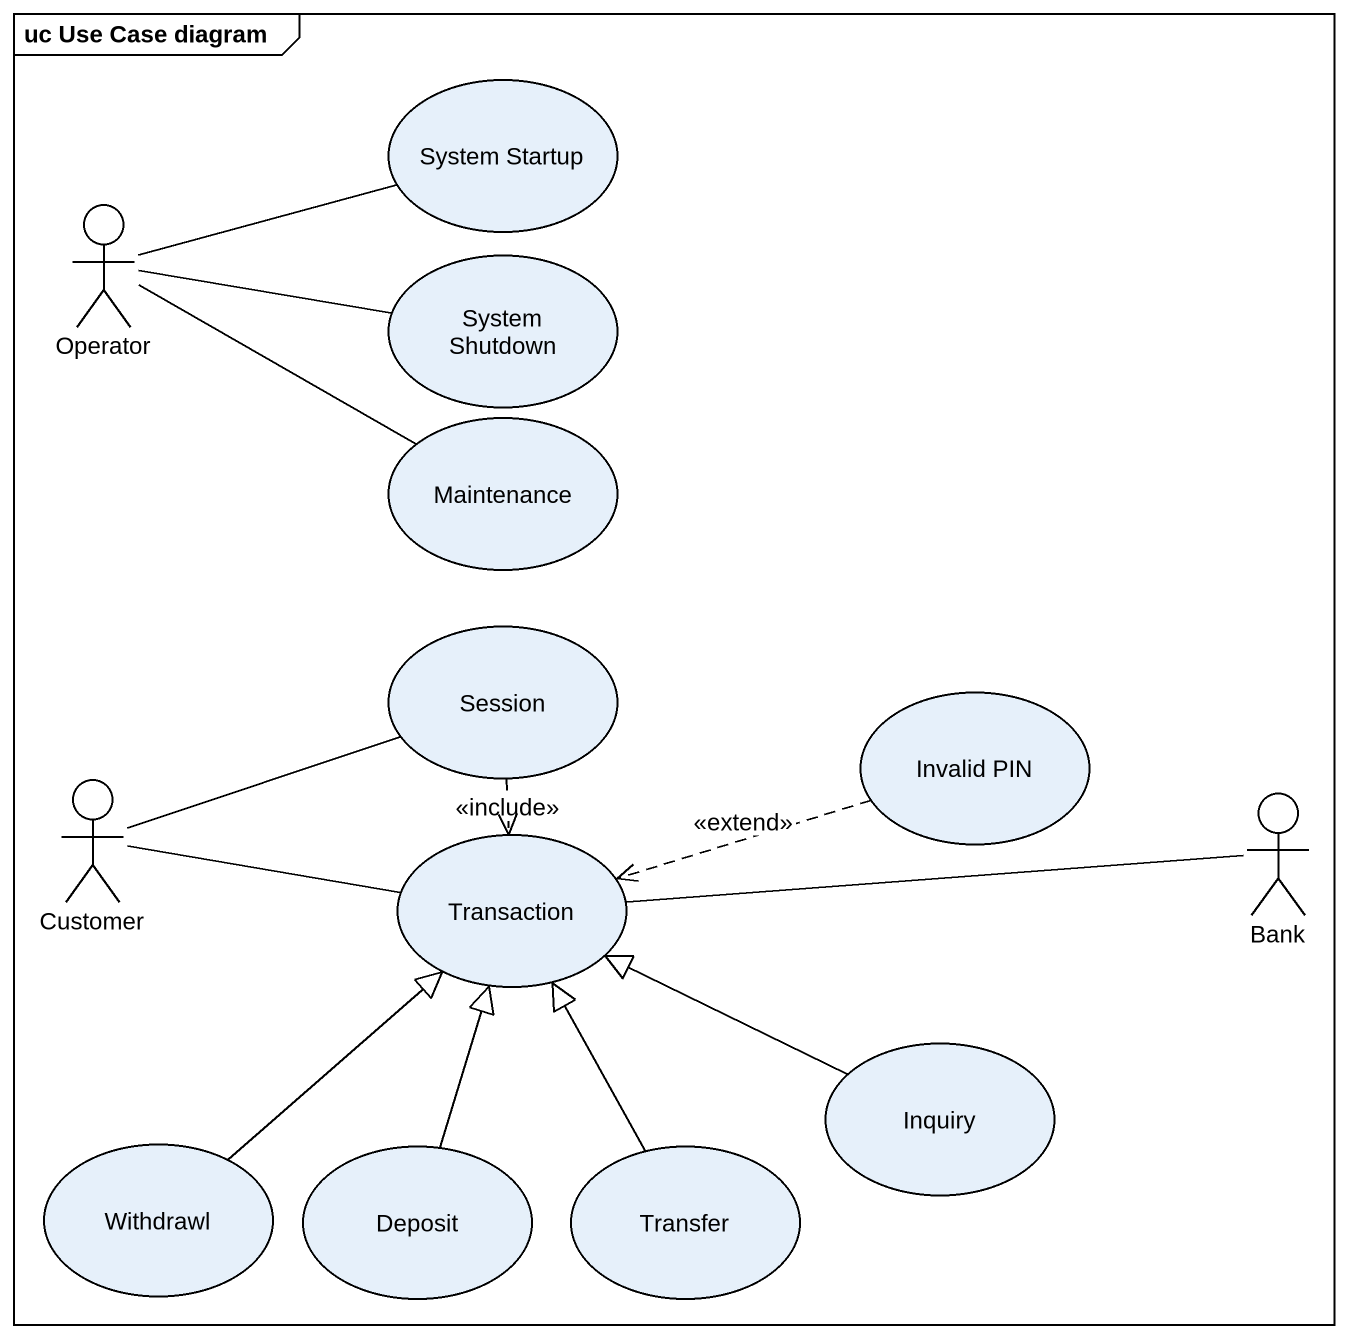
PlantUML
@startuml
mainframe uc Use Case diagram
usecase "System Startup" as System_Startup
actor Operator
usecase "System Shutdown" as System_Shutdown
usecase Maintenance
usecase Session
usecase "Invalid PIN" as Invalid_PIN
actor Customer
usecase Transaction
actor Bank
usecase Inquiry
usecase Withdrawl
usecase Deposit
usecase Transfer
Operator -right- System_Startup
Operator -right- System_Shutdown
Operator -right- Maintenance
Session ..> Transaction : <<include>>
Invalid_PIN .left.> Transaction : <<extend>>
Customer -right- Session
Customer -right- Transaction
Bank -left- Transaction
Inquiry -left-|> Transaction
Withdrawl -up-|> Transaction
Deposit -up-|> Transaction
Transfer -up-|> Transaction
@enduml
